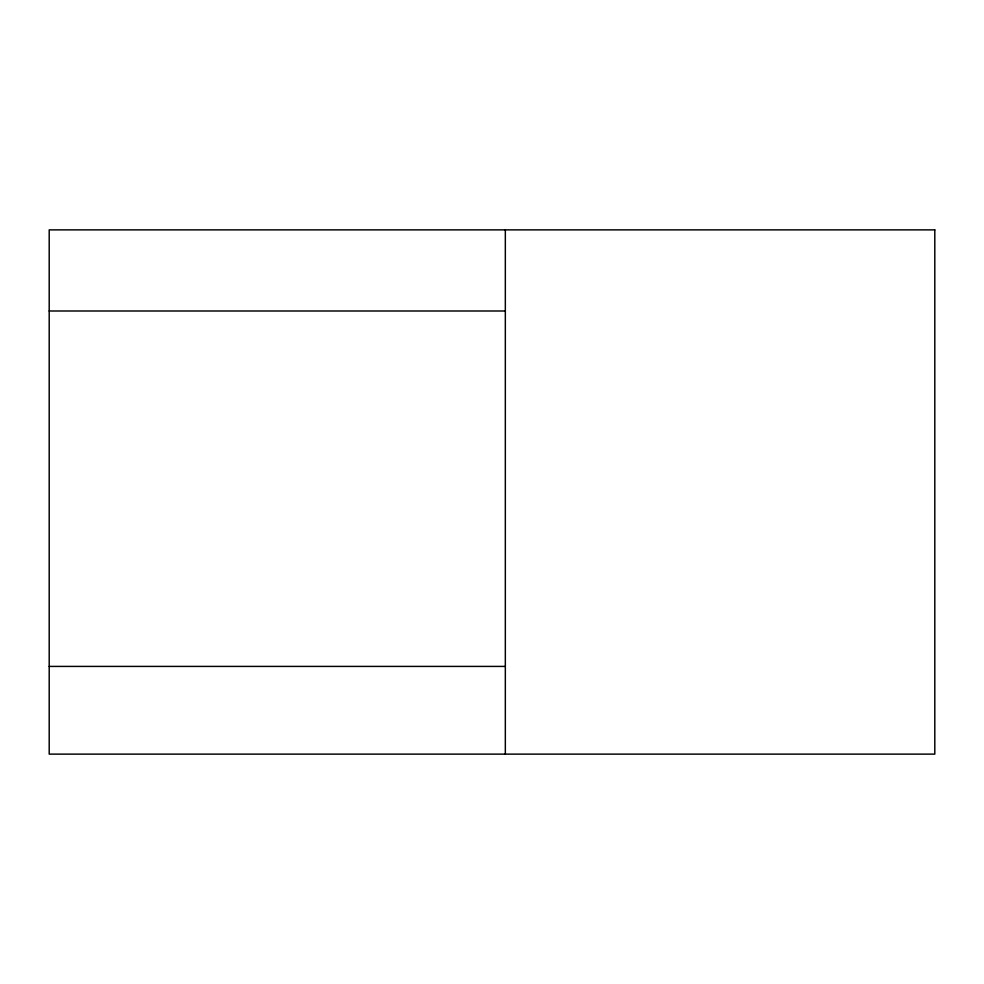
<?xml version="1.0" encoding="UTF-8"?>
<svg xmlns="http://www.w3.org/2000/svg" width="984" height="984" viewBox="0 0 984 984"><rect width="100%" height="100%" fill="white"/><g stroke="black" fill="none" stroke-linecap="round" stroke-linejoin="round"><path stroke-width="1.48" d="M49.2 310.993L505.333 310.993M49.2 666.414L505.333 666.414M505.333 229.875L505.333 754.125M934.8 229.875L49.2 229.875L49.2 754.125L934.8 754.125L934.8 229.875"/></g></svg>
